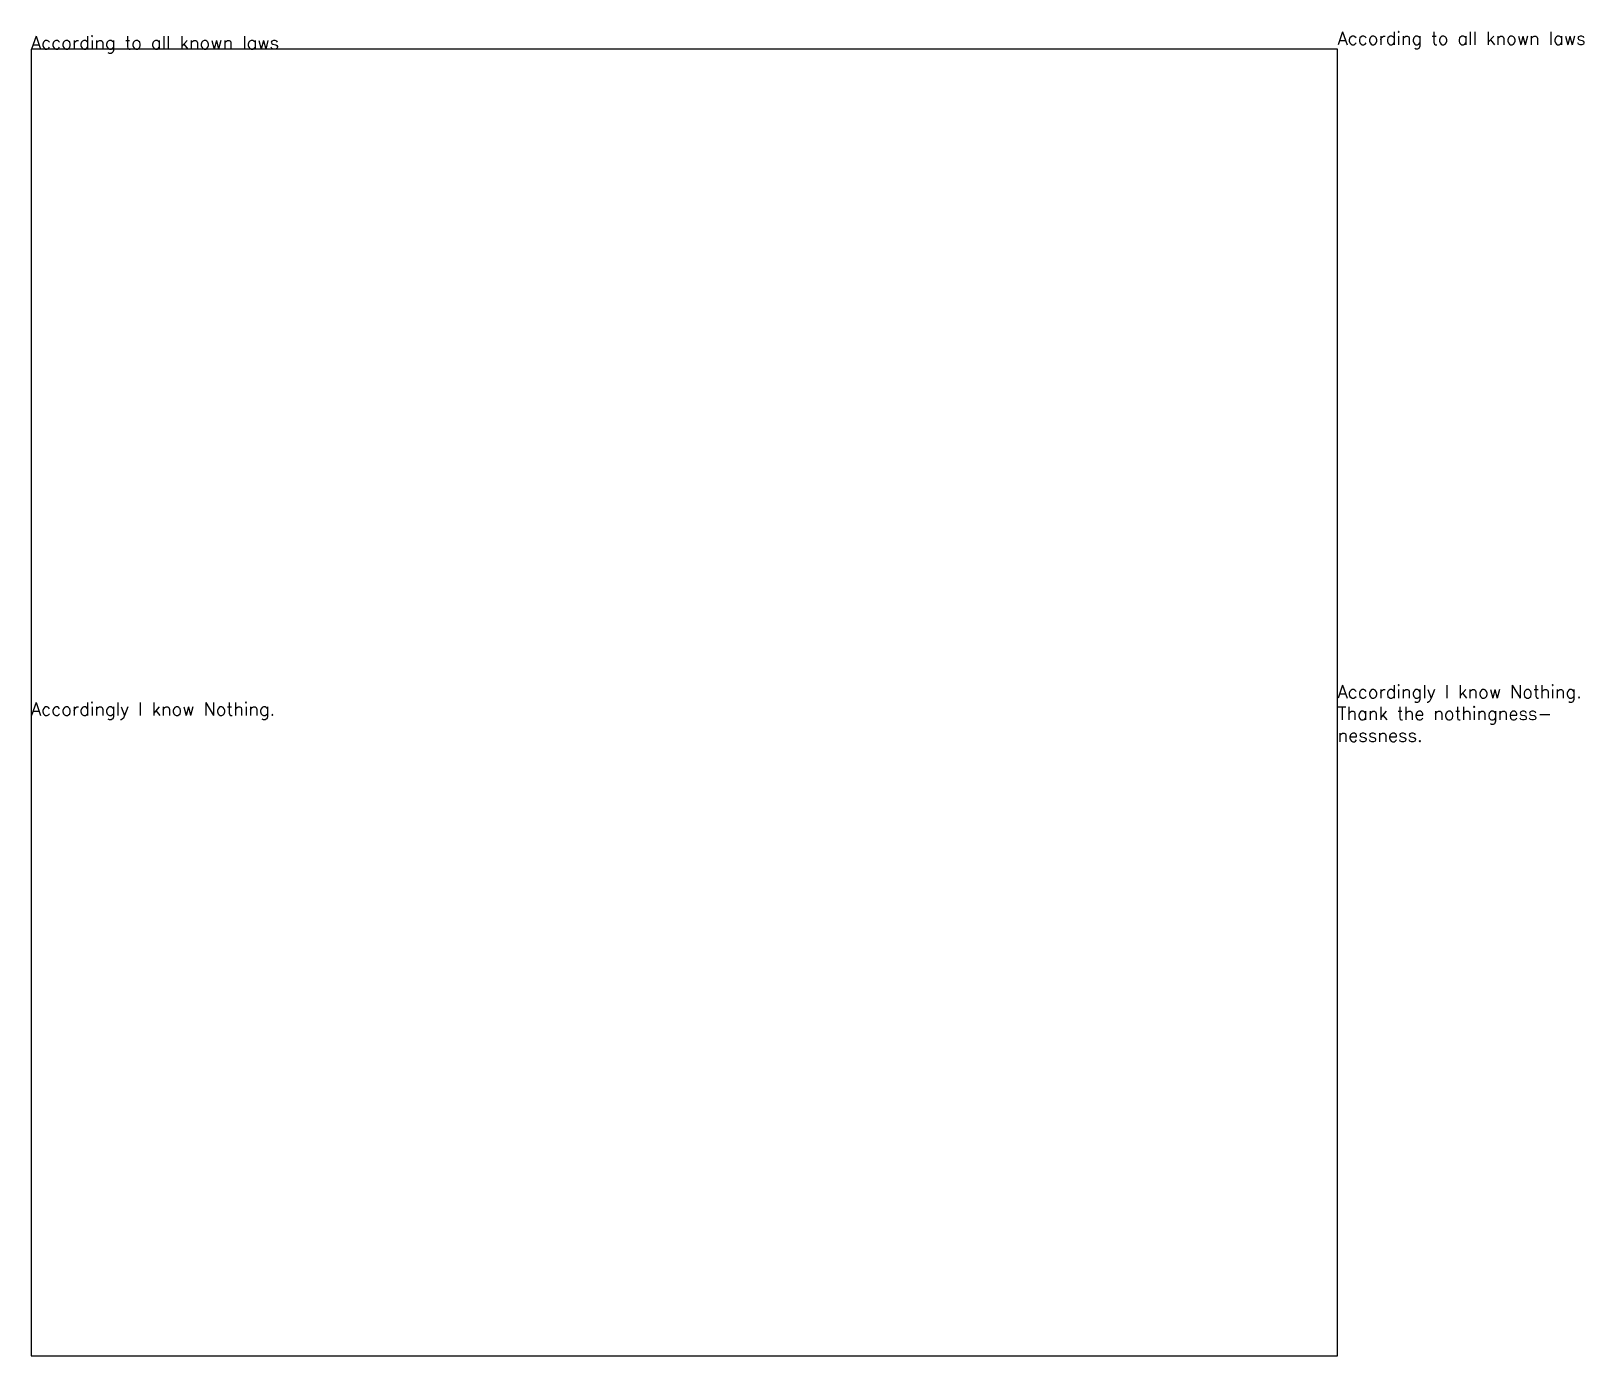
# Model space of a CAD drawing. Header units: feet. Extents: x 0 to 119, y 0 to 101.
import ezdxf

# ---------------------------------------------------------------- set-up
doc = ezdxf.new("R2010")
doc.units = ezdxf.units.FT
doc.header["$MEASUREMENT"] = 0
doc.styles.get("Standard").update_dxf_attribs({"font": 'simplex.shx'})

msp = doc.modelspace()

# ---------------------------------------------------------------- linework, layer by layer
for p, q in [((100, 100), (0, 100)), ((0, 100), (0, 0)), ((100, 0), (100, 100)), ((0, 0), (100, 0))]:
    msp.add_line(p, q)

# ---------------------------------------------------------------- texts
for p in [(0, 100), (100, 100.33)]:
    msp.add_text('According to all known laws', height=1).set_placement(p)
at = {"char_height": 1, "attachment_point": 1}
for s, insert in [('Accordingly I know Nothing.\\PThank the nothingness-\\Pnessness.', (100, 51.33)), ('Accordingly I know Nothing.', (0, 50))]:
    msp.add_mtext_dynamic_manual_height_columns(s, width=31.9647, gutter_width=1, heights=[0], dxfattribs=dict(at, insert=insert))

doc.saveas('drawing.dxf')
